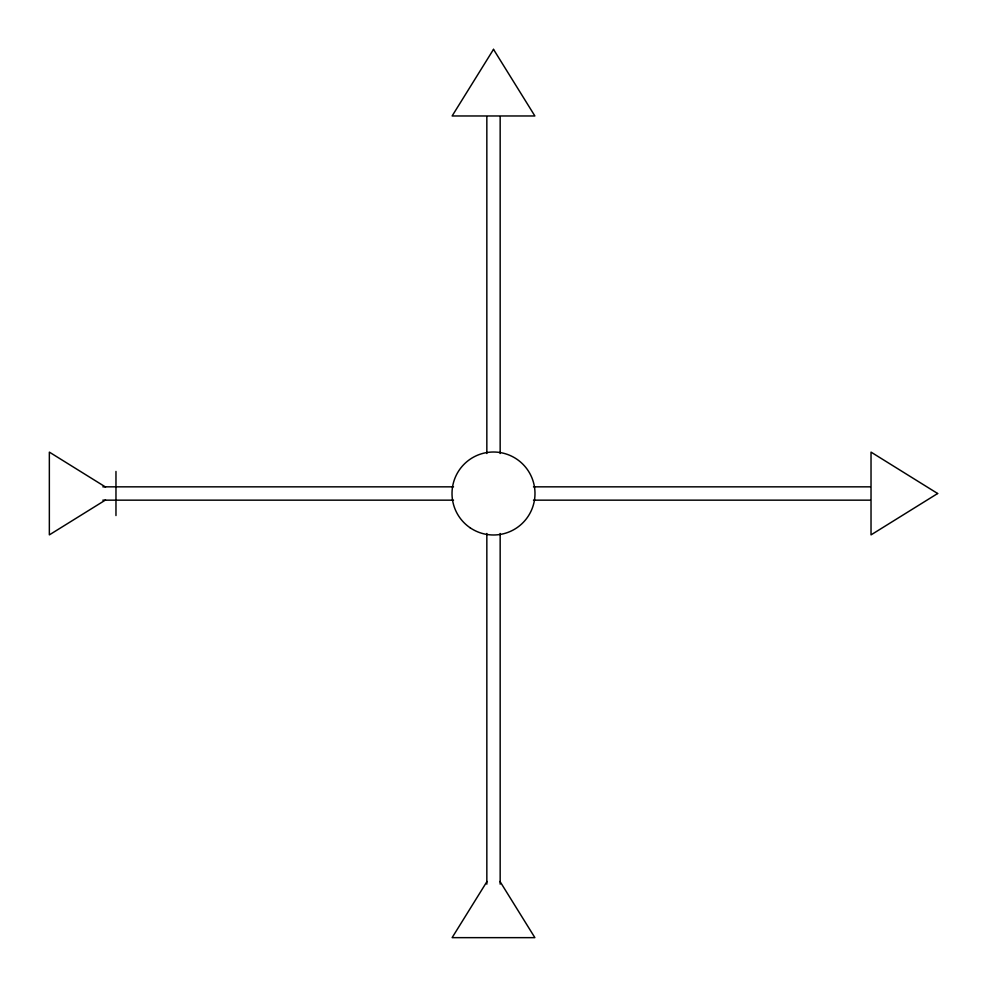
<?xml version="1.0" encoding="UTF-8"?>
<svg xmlns="http://www.w3.org/2000/svg" width="987" height="987" viewBox="0 0 987 987"><rect width="100%" height="100%" fill="white"/><g stroke="black" fill="none" stroke-linecap="round" stroke-linejoin="round"><path stroke-width="1.48" d="M487.01 881.477L452.12 937.65L534.88 937.65L500.002 881.477M105.523 500.002L49.35 534.88L49.35 452.12L105.523 487.01M102.845 486.838L453.514 486.838M533.486 486.838L870.337 486.838M102.845 500.162L453.514 500.162M533.486 500.162L870.337 500.162M500.162 116.663L500.162 453.514M500.162 533.486L500.162 884.155M486.838 116.663L486.838 453.514M486.838 533.486L486.838 884.155M115.972 471.441L115.972 515.559M493.512 49.35L452.12 115.972L534.88 115.972L493.512 49.35M937.65 493.512L871.027 534.88L871.027 452.12L937.65 493.512M470.194 527.823A41.491 41.491 0 0 0 534.88 496.523A41.491 41.491 0 0 0 475.426 456.154A41.491 41.491 0 0 0 470.194 527.823"/></g></svg>
